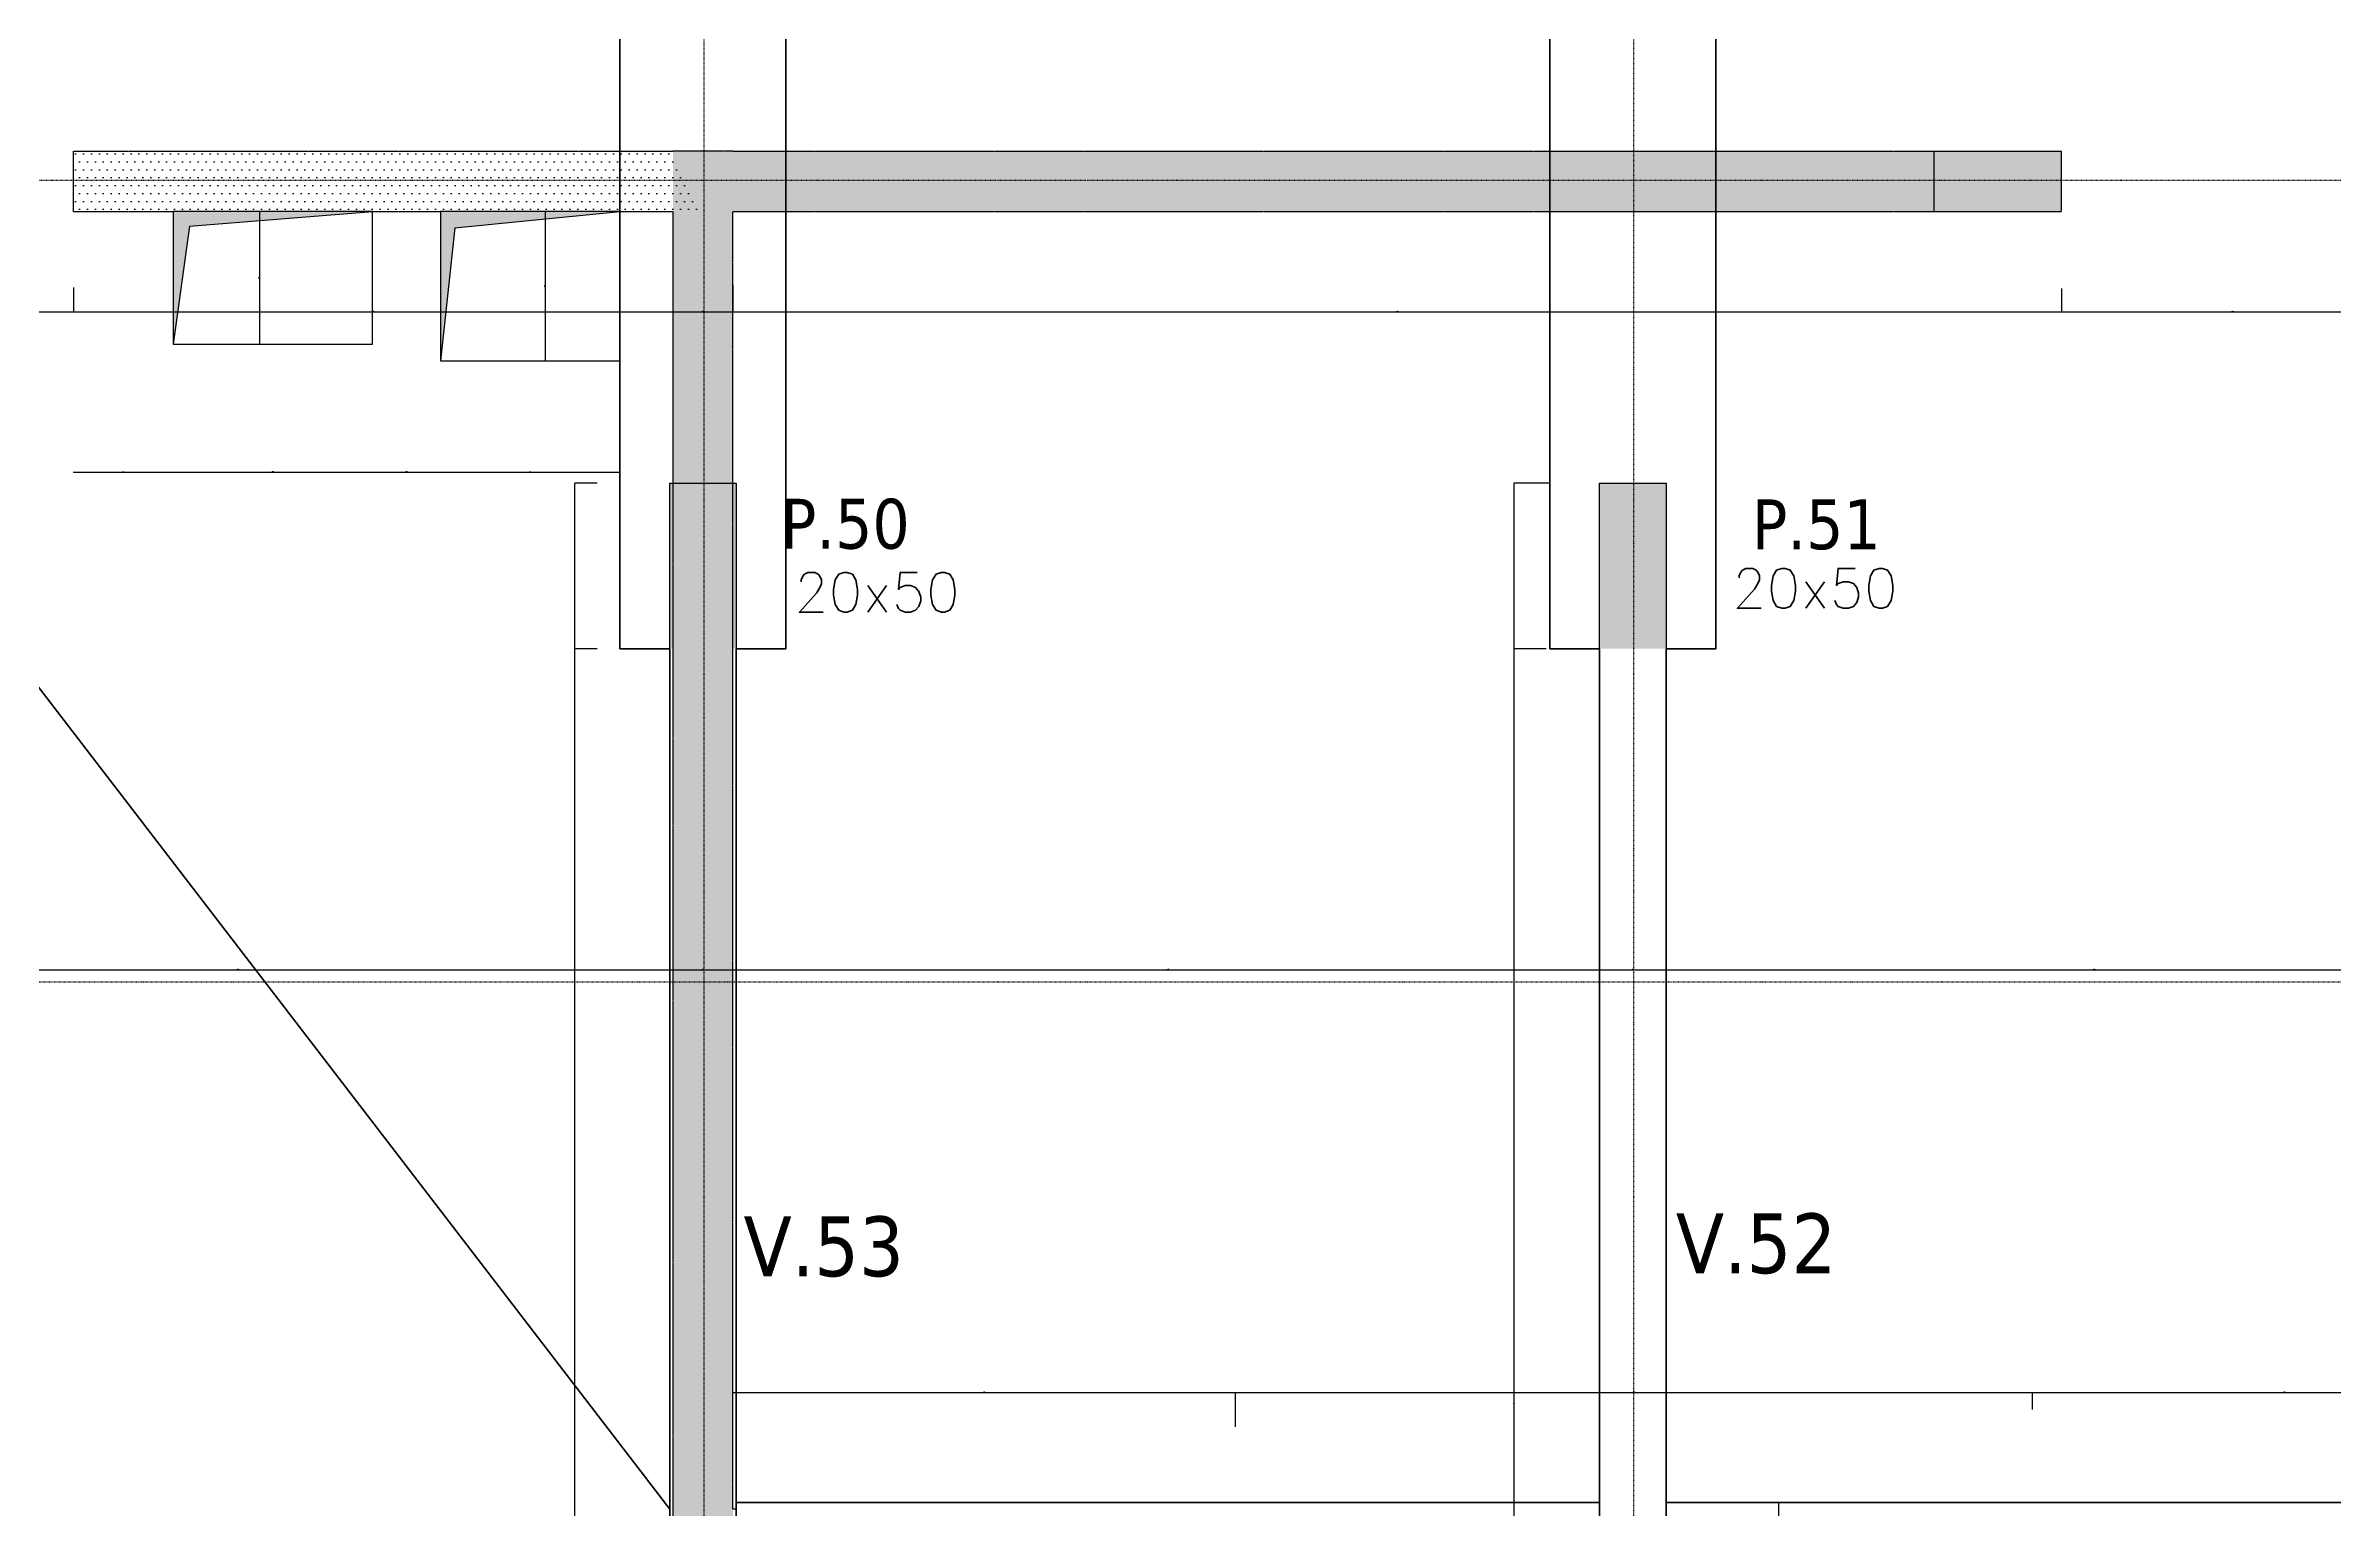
# Model space of a CAD drawing. Extents: x -12912 to 27386, y 1818 to 8189.
# Drawn here: x 3898 to 4587, y 6100 to 6540 of the extents above; entities that cross this region are included whole.
import ezdxf

# ---------------------------------------------------------------- set-up
doc = ezdxf.new("R2010")
doc.units = 0
doc.header["$MEASUREMENT"] = 0
for name, pattern in [('CACHE2', [4.7625, 3.175, -1.5875]), ('GrDotted', [0.4, 0.1, -0.1, 0.1, -0.1]), ('GrFeatureAxis', [0.85, 0.25, -0.2, 0.1, -0.2, 0.1]), ('STRICHPUNKT2_S11', [0.9, 0.7, -0.1, 0, -0.1])]:
    doc.linetypes.add(name, pattern=pattern)
doc.layers.get('0').update_dxf_attribs({"linetype": 'CONTINUOUS'})
doc.layers.get('DEFPOINTS').update_dxf_attribs({"linetype": 'CONTINUOUS'})
for name, color, linetype in [('K_ENT_M_Building_Coffrage PH Sous sol', 7, 'CONTINUOUS'), ('STR_AXES_REPERE', 1, 'CONTINUOUS'), ('STR_COTATION', 1, 'CONTINUOUS'), ('STR_OPENING', 161, 'CONTINUOUS'), ('STR_RESV_DALLE', 11, 'CONTINUOUS'), ('STR_SURCH', 9, 'CACHE2'), ('STR_TXT', 102, 'CONTINUOUS'), ('STR_TXT_V', 102, 'CONTINUOUS')]:
    doc.layers.add(name, color=color, linetype=linetype)
for name, color, linetype, lineweight in [('STR_AXES', 4, 'STRICHPUNKT2_S11', 25), ('STR_dob_dalles', 130, 'CONTINUOUS', 35), ('STR_POUTRES', 102, 'CONTINUOUS', 35), ('STR_VOILES', 6, 'CONTINUOUS', 70)]:
    doc.layers.add(name, color=color, linetype=linetype, lineweight=lineweight)
doc.styles.add('EPAIS', font='TAHOMA.TTF')
doc.styles.add('FIN', font='romans.shx')
doc.styles.add('GrDimensions', font='simplex.shx')
doc.dimstyles.new('GrDimensions', dxfattribs={"dimtxt": 0.09, "dimasz": 0.05, "dimexe": 0.07, "dimexo": 0, "dimgap": 0.05, "dimtad": 1, "dimzin": 0, "dimdsep": 46, "dimtxsty": 'GrDimensions', "dimblk": 'ARCHTICK', "dimblk1": 'ARCHTICK', "dimblk2": 'ARCHTICK', "dimcen": 0.09, "dimadec": 0, "dimazin": 0, "dimtfac": 1, "dimtdec": 4, "dimtmove": 0, "dimatfit": 3, "dimldrblk": 'OPEN30', "dimfxl": 0, "dimtolj": 1, "dimtzin": 0, "dimarcsym": 0})
doc.dimstyles.new('Novo_MALKO', dxfattribs={"dimscale": 1.3, "dimtxt": 0.09, "dimasz": 0.05, "dimexe": 0.07, "dimexo": 0, "dimgap": 0.05, "dimtad": 1, "dimdec": 0, "dimlfac": 100, "dimzin": 0, "dimdsep": 46, "dimtxsty": 'GrDimensions', "dimblk": 'ARCHTICK', "dimcen": 0.09, "dimadec": 0, "dimazin": 0, "dimtfac": 1, "dimtdec": 0, "dimtmove": 0, "dimatfit": 3, "dimldrblk": 'OPEN30', "dimfxl": 0, "dimtolj": 1, "dimtzin": 0, "dimarcsym": 0})
pattern_1 = [(0, (5243.0074, 5883.9378), (1.190625, 2.38125), [0, -2.38125])]

# ---------------------------------------------------------------- blocks, each defined once
blk = doc.blocks.new('_ArchTick')
at = {"color": 0, "linetype": 'ByBlock', "const_width": 0.15}
blk.add_lwpolyline([(-0.5, -0.5), (0.5, 0.5)], dxfattribs=at)
blk = doc.blocks.new('*D136')
at = {"layer": 'DEFPOINTS', "color": 0, "linetype": 'Continuous'}
for p in [(3826.01, 6262.16), (4086.01, 6262.16), (4086.01, 6262.16)]:
    blk.add_point(p, dxfattribs=at)
at = {"layer": 'STR_COTATION', "color": 0, "linetype": 'Continuous', "lineweight": -2}
for p, q in [((3826.01, 6262.16), (3826.01, 6262.25)), ((3826.01, 6262.16), (4086.01, 6262.16)), ((4086.01, 6262.16), (4086.01, 6262.25))]:
    blk.add_line(p, q, dxfattribs=at)
at = {"layer": 'STR_COTATION', "color": 0, "linetype": 'Continuous', "lineweight": -2, "xscale": 0.065, "yscale": 0.065, "zscale": 0.065, "rotation": 180}
blk.add_blockref('_ArchTick', (3826.01, 6262.16), dxfattribs=at)
at = {"layer": 'STR_COTATION', "color": 0, "linetype": 'Continuous', "lineweight": -2, "xscale": 0.065, "yscale": 0.065, "zscale": 0.065}
blk.add_blockref('_ArchTick', (4086.01, 6262.16), dxfattribs=at)
at = {"layer": 'STR_COTATION', "color": 0, "linetype": 'Continuous', "lineweight": -3, "insert": (3956.01, 6262.28), "char_height": 0.117, "attachment_point": 5, "style": 'GrDimensions'}
blk.add_mtext('\\A1;260.00', dxfattribs=at)
blk = doc.blocks.new('_Open30')
at = {"color": 0, "linetype": 'ByBlock', "lineweight": -2}
for p, q in [((-1, 0), (0, 0)), ((0, 0), (-1, 0)), ((0, 0), (-1, 0))]:
    blk.add_line(p, q, dxfattribs=at)
blk = doc.blocks.new('*D137')
at = {"layer": 'DEFPOINTS', "color": 0, "linetype": 'Continuous'}
for p in [(4086.01, 6262.16), (4106.01, 6262.16), (4106.01, 6262.16)]:
    blk.add_point(p, dxfattribs=at)
at = {"layer": 'STR_COTATION', "color": 0, "linetype": 'Continuous', "lineweight": -2}
for p, q in [((4086.01, 6262.16), (4086.01, 6262.25)), ((4086.01, 6262.16), (4106.01, 6262.16)), ((4106.01, 6262.16), (4106.01, 6262.25))]:
    blk.add_line(p, q, dxfattribs=at)
at = {"layer": 'STR_COTATION', "color": 0, "linetype": 'Continuous', "lineweight": -2, "xscale": 0.065, "yscale": 0.065, "zscale": 0.065, "rotation": 180}
blk.add_blockref('_ArchTick', (4086.01, 6262.16), dxfattribs=at)
at = {"layer": 'STR_COTATION', "color": 0, "linetype": 'Continuous', "lineweight": -2, "xscale": 0.065, "yscale": 0.065, "zscale": 0.065}
blk.add_blockref('_ArchTick', (4106.01, 6262.16), dxfattribs=at)
at = {"layer": 'STR_COTATION', "color": 0, "linetype": 'Continuous', "lineweight": -3, "insert": (4096.01, 6262.28), "char_height": 0.117, "attachment_point": 5, "style": 'GrDimensions'}
blk.add_mtext('\\A1;2000', dxfattribs=at)
blk = doc.blocks.new('*D138')
at = {"layer": 'DEFPOINTS', "color": 0, "linetype": 'Continuous'}
for p in [(4106.01, 6262.16), (4366.01, 6262.16), (4366.01, 6262.16)]:
    blk.add_point(p, dxfattribs=at)
at = {"layer": 'STR_COTATION', "color": 0, "linetype": 'Continuous', "lineweight": -2}
for p, q in [((4106.01, 6262.16), (4106.01, 6262.25)), ((4106.01, 6262.16), (4366.01, 6262.16)), ((4366.01, 6262.16), (4366.01, 6262.25))]:
    blk.add_line(p, q, dxfattribs=at)
at = {"layer": 'STR_COTATION', "color": 0, "linetype": 'Continuous', "lineweight": -2, "xscale": 0.065, "yscale": 0.065, "zscale": 0.065, "rotation": 180}
blk.add_blockref('_ArchTick', (4106.01, 6262.16), dxfattribs=at)
at = {"layer": 'STR_COTATION', "color": 0, "linetype": 'Continuous', "lineweight": -2, "xscale": 0.065, "yscale": 0.065, "zscale": 0.065}
blk.add_blockref('_ArchTick', (4366.01, 6262.16), dxfattribs=at)
at = {"layer": 'STR_COTATION', "color": 0, "linetype": 'Continuous', "lineweight": -3, "insert": (4236.01, 6262.28), "char_height": 0.117, "attachment_point": 5, "style": 'GrDimensions'}
blk.add_mtext('\\A1;260.00', dxfattribs=at)
blk = doc.blocks.new('*D139')
at = {"layer": 'DEFPOINTS', "color": 0, "linetype": 'Continuous'}
for p in [(4366.01, 6262.16), (4386.01, 6262.16), (4386.01, 6262.16)]:
    blk.add_point(p, dxfattribs=at)
at = {"layer": 'STR_COTATION', "color": 0, "linetype": 'Continuous', "lineweight": -2}
for p, q in [((4366.01, 6262.16), (4366.01, 6262.25)), ((4366.01, 6262.16), (4386.01, 6262.16)), ((4386.01, 6262.16), (4386.01, 6262.25))]:
    blk.add_line(p, q, dxfattribs=at)
at = {"layer": 'STR_COTATION', "color": 0, "linetype": 'Continuous', "lineweight": -2, "xscale": 0.065, "yscale": 0.065, "zscale": 0.065, "rotation": 180}
blk.add_blockref('_ArchTick', (4366.01, 6262.16), dxfattribs=at)
at = {"layer": 'STR_COTATION', "color": 0, "linetype": 'Continuous', "lineweight": -2, "xscale": 0.065, "yscale": 0.065, "zscale": 0.065}
blk.add_blockref('_ArchTick', (4386.01, 6262.16), dxfattribs=at)
at = {"layer": 'STR_COTATION', "color": 0, "linetype": 'Continuous', "lineweight": -3, "insert": (4376.01, 6262.28), "char_height": 0.117, "attachment_point": 5, "style": 'GrDimensions'}
blk.add_mtext('\\A1;2000', dxfattribs=at)
blk = doc.blocks.new('*D140')
at = {"layer": 'DEFPOINTS', "color": 0, "linetype": 'Continuous'}
for p in [(4386.01, 6262.16), (4644.01, 6262.16), (4644.01, 6262.16)]:
    blk.add_point(p, dxfattribs=at)
at = {"layer": 'STR_COTATION', "color": 0, "linetype": 'Continuous', "lineweight": -2}
for p, q in [((4386.01, 6262.16), (4386.01, 6262.25)), ((4386.01, 6262.16), (4644.01, 6262.16)), ((4644.01, 6262.16), (4644.01, 6262.25))]:
    blk.add_line(p, q, dxfattribs=at)
at = {"layer": 'STR_COTATION', "color": 0, "linetype": 'Continuous', "lineweight": -2, "xscale": 0.065, "yscale": 0.065, "zscale": 0.065, "rotation": 180}
blk.add_blockref('_ArchTick', (4386.01, 6262.16), dxfattribs=at)
at = {"layer": 'STR_COTATION', "color": 0, "linetype": 'Continuous', "lineweight": -2, "xscale": 0.065, "yscale": 0.065, "zscale": 0.065}
blk.add_blockref('_ArchTick', (4644.01, 6262.16), dxfattribs=at)
at = {"layer": 'STR_COTATION', "color": 0, "linetype": 'Continuous', "lineweight": -3, "insert": (4515.01, 6262.28), "char_height": 0.117, "attachment_point": 5, "style": 'GrDimensions'}
blk.add_mtext('\\A1;258.00', dxfattribs=at)
blk = doc.blocks.new('*D207')
at = {"layer": 'DEFPOINTS', "color": 0, "linetype": 'Continuous'}
for p in [(3906.49, 6467.61), (3803.49, 6463.4), (3906.49, 6460.28)]:
    blk.add_point(p, dxfattribs=at)
at = {"layer": 'STR_COTATION', "color": 0, "linetype": 'Continuous', "lineweight": -2}
for p, q in [((3906.49, 6467.61), (3906.49, 6460.19)), ((3803.49, 6463.4), (3803.49, 6460.19)), ((3803.49, 6460.28), (3906.49, 6460.28))]:
    blk.add_line(p, q, dxfattribs=at)
at = {"layer": 'STR_COTATION', "color": 0, "linetype": 'Continuous', "lineweight": -2, "xscale": 0.065, "yscale": 0.065, "zscale": 0.065, "rotation": 180}
blk.add_blockref('_ArchTick', (3803.49, 6460.28), dxfattribs=at)
at = {"layer": 'STR_COTATION', "color": 0, "linetype": 'Continuous', "lineweight": -2, "xscale": 0.065, "yscale": 0.065, "zscale": 0.065}
blk.add_blockref('_ArchTick', (3906.49, 6460.28), dxfattribs=at)
at = {"layer": 'STR_COTATION', "color": 0, "linetype": 'Continuous', "lineweight": -3, "insert": (3854.99, 6460.4), "char_height": 0.117, "attachment_point": 5, "style": 'GrDimensions'}
blk.add_mtext('\\A1;103.00', dxfattribs=at)
blk = doc.blocks.new('*D208')
at = {"layer": 'DEFPOINTS', "color": 0, "linetype": 'Continuous'}
for p in [(3906.49, 6467.61), (4086.96, 6466.05), (4086.96, 6460.28)]:
    blk.add_point(p, dxfattribs=at)
at = {"layer": 'STR_COTATION', "color": 0, "linetype": 'Continuous', "lineweight": -2}
for p, q in [((3906.49, 6467.61), (3906.49, 6460.19)), ((4086.96, 6466.05), (4086.96, 6460.19)), ((3906.49, 6460.28), (4086.96, 6460.28))]:
    blk.add_line(p, q, dxfattribs=at)
at = {"layer": 'STR_COTATION', "color": 0, "linetype": 'Continuous', "lineweight": -2, "xscale": 0.065, "yscale": 0.065, "zscale": 0.065, "rotation": 180}
blk.add_blockref('_ArchTick', (3906.49, 6460.28), dxfattribs=at)
at = {"layer": 'STR_COTATION', "color": 0, "linetype": 'Continuous', "lineweight": -2, "xscale": 0.065, "yscale": 0.065, "zscale": 0.065}
blk.add_blockref('_ArchTick', (4086.96, 6460.28), dxfattribs=at)
at = {"layer": 'STR_COTATION', "color": 0, "linetype": 'Continuous', "lineweight": -3, "insert": (3996.73, 6460.4), "char_height": 0.117, "attachment_point": 5, "style": 'GrDimensions'}
blk.add_mtext('\\A1;180.47', dxfattribs=at)
blk = doc.blocks.new('*D209')
at = {"layer": 'DEFPOINTS', "color": 0, "linetype": 'Continuous'}
for p in [(4086.96, 6466.05), (4105.06, 6468.41), (4105.06, 6460.28)]:
    blk.add_point(p, dxfattribs=at)
at = {"layer": 'STR_COTATION', "color": 0, "linetype": 'Continuous', "lineweight": -2}
for p, q in [((4086.96, 6466.05), (4086.96, 6460.19)), ((4105.06, 6468.41), (4105.06, 6460.19)), ((4086.96, 6460.28), (4105.06, 6460.28))]:
    blk.add_line(p, q, dxfattribs=at)
at = {"layer": 'STR_COTATION', "color": 0, "linetype": 'Continuous', "lineweight": -2, "xscale": 0.065, "yscale": 0.065, "zscale": 0.065, "rotation": 180}
blk.add_blockref('_ArchTick', (4086.96, 6460.28), dxfattribs=at)
at = {"layer": 'STR_COTATION', "color": 0, "linetype": 'Continuous', "lineweight": -2, "xscale": 0.065, "yscale": 0.065, "zscale": 0.065}
blk.add_blockref('_ArchTick', (4105.06, 6460.28), dxfattribs=at)
at = {"layer": 'STR_COTATION', "color": 0, "linetype": 'Continuous', "lineweight": -3, "insert": (4096.01, 6460.4), "char_height": 0.117, "attachment_point": 5, "style": 'GrDimensions'}
blk.add_mtext('\\A1;1810', dxfattribs=at)
blk = doc.blocks.new('*D210')
at = {"layer": 'DEFPOINTS', "color": 0, "linetype": 'Continuous'}
for p in [(4105.06, 6468.41), (4505.12, 6467.27), (4505.12, 6460.28)]:
    blk.add_point(p, dxfattribs=at)
at = {"layer": 'STR_COTATION', "color": 0, "linetype": 'Continuous', "lineweight": -2}
for p, q in [((4105.06, 6468.41), (4105.06, 6460.19)), ((4505.12, 6467.27), (4505.12, 6460.19)), ((4105.06, 6460.28), (4505.12, 6460.28))]:
    blk.add_line(p, q, dxfattribs=at)
at = {"layer": 'STR_COTATION', "color": 0, "linetype": 'Continuous', "lineweight": -2, "xscale": 0.065, "yscale": 0.065, "zscale": 0.065, "rotation": 180}
blk.add_blockref('_ArchTick', (4105.06, 6460.28), dxfattribs=at)
at = {"layer": 'STR_COTATION', "color": 0, "linetype": 'Continuous', "lineweight": -2, "xscale": 0.065, "yscale": 0.065, "zscale": 0.065}
blk.add_blockref('_ArchTick', (4505.12, 6460.28), dxfattribs=at)
at = {"layer": 'STR_COTATION', "color": 0, "linetype": 'Continuous', "lineweight": -3, "insert": (4305.09, 6460.4), "char_height": 0.117, "attachment_point": 5, "style": 'GrDimensions'}
blk.add_mtext('\\A1;400.06', dxfattribs=at)
blk = doc.blocks.new('*D211')
at = {"layer": 'DEFPOINTS', "color": 0, "linetype": 'Continuous'}
for p in [(4505.12, 6467.27), (4608.12, 6464.58), (4608.12, 6460.28)]:
    blk.add_point(p, dxfattribs=at)
at = {"layer": 'STR_COTATION', "color": 0, "linetype": 'Continuous', "lineweight": -2}
for p, q in [((4505.12, 6467.27), (4505.12, 6460.19)), ((4608.12, 6464.58), (4608.12, 6460.19)), ((4505.12, 6460.28), (4608.12, 6460.28))]:
    blk.add_line(p, q, dxfattribs=at)
at = {"layer": 'STR_COTATION', "color": 0, "linetype": 'Continuous', "lineweight": -2, "xscale": 0.065, "yscale": 0.065, "zscale": 0.065, "rotation": 180}
blk.add_blockref('_ArchTick', (4505.12, 6460.28), dxfattribs=at)
at = {"layer": 'STR_COTATION', "color": 0, "linetype": 'Continuous', "lineweight": -2, "xscale": 0.065, "yscale": 0.065, "zscale": 0.065}
blk.add_blockref('_ArchTick', (4608.12, 6460.28), dxfattribs=at)
at = {"layer": 'STR_COTATION', "color": 0, "linetype": 'Continuous', "lineweight": -3, "insert": (4556.62, 6460.4), "char_height": 0.117, "attachment_point": 5, "style": 'GrDimensions'}
blk.add_mtext('\\A1;103.00', dxfattribs=at)
blk = doc.blocks.new('*D256')
at = {"layer": 'DEFPOINTS', "color": 0, "linetype": 'Continuous'}
for p in [(4256.37, 6134.82), (4105.06, 6120.31), (4256.37, 6124.55)]:
    blk.add_point(p, dxfattribs=at)
at = {"layer": 'STR_COTATION', "color": 0, "linetype": 'Continuous', "lineweight": -2}
for p, q in [((4105.06, 6120.31), (4105.06, 6134.91)), ((4105.06, 6134.82), (4256.37, 6134.82)), ((4256.37, 6124.55), (4256.37, 6134.91))]:
    blk.add_line(p, q, dxfattribs=at)
at = {"layer": 'STR_COTATION', "color": 0, "linetype": 'Continuous', "lineweight": -2, "xscale": 0.065, "yscale": 0.065, "zscale": 0.065, "rotation": 180}
blk.add_blockref('_ArchTick', (4105.06, 6134.82), dxfattribs=at)
at = {"layer": 'STR_COTATION', "color": 0, "linetype": 'Continuous', "lineweight": -2, "xscale": 0.065, "yscale": 0.065, "zscale": 0.065}
blk.add_blockref('_ArchTick', (4256.37, 6134.82), dxfattribs=at)
at = {"layer": 'STR_COTATION', "color": 0, "linetype": 'Continuous', "lineweight": -3, "insert": (4180.71, 6134.95), "char_height": 0.117, "attachment_point": 5, "style": 'GrDimensions'}
blk.add_mtext('\\A1;151.31', dxfattribs=at)
blk = doc.blocks.new('*D257')
at = {"layer": 'DEFPOINTS', "color": 0, "linetype": 'Continuous'}
for p in [(4496.37, 6134.82), (4496.37, 6129.71), (4256.37, 6124.55)]:
    blk.add_point(p, dxfattribs=at)
at = {"layer": 'STR_COTATION', "color": 0, "linetype": 'Continuous', "lineweight": -2}
for p, q in [((4256.37, 6124.55), (4256.37, 6134.91)), ((4256.37, 6134.82), (4496.37, 6134.82)), ((4496.37, 6129.71), (4496.37, 6134.91))]:
    blk.add_line(p, q, dxfattribs=at)
at = {"layer": 'STR_COTATION', "color": 0, "linetype": 'Continuous', "lineweight": -2, "xscale": 0.065, "yscale": 0.065, "zscale": 0.065, "rotation": 180}
blk.add_blockref('_ArchTick', (4256.37, 6134.82), dxfattribs=at)
at = {"layer": 'STR_COTATION', "color": 0, "linetype": 'Continuous', "lineweight": -2, "xscale": 0.065, "yscale": 0.065, "zscale": 0.065}
blk.add_blockref('_ArchTick', (4496.37, 6134.82), dxfattribs=at)
at = {"layer": 'STR_COTATION', "color": 0, "linetype": 'Continuous', "lineweight": -3, "insert": (4376.37, 6134.95), "char_height": 0.117, "attachment_point": 5, "style": 'GrDimensions'}
blk.add_mtext('\\A1;240.00', dxfattribs=at)
blk = doc.blocks.new('*D258')
at = {"layer": 'DEFPOINTS', "color": 0, "linetype": 'Continuous'}
for p in [(4648.01, 6134.82), (4496.37, 6129.71), (4648.01, 6125.56)]:
    blk.add_point(p, dxfattribs=at)
at = {"layer": 'STR_COTATION', "color": 0, "linetype": 'Continuous', "lineweight": -2}
for p, q in [((4496.37, 6129.71), (4496.37, 6134.91)), ((4496.37, 6134.82), (4648.01, 6134.82)), ((4648.01, 6125.56), (4648.01, 6134.91))]:
    blk.add_line(p, q, dxfattribs=at)
at = {"layer": 'STR_COTATION', "color": 0, "linetype": 'Continuous', "lineweight": -2, "xscale": 0.065, "yscale": 0.065, "zscale": 0.065, "rotation": 180}
blk.add_blockref('_ArchTick', (4496.37, 6134.82), dxfattribs=at)
at = {"layer": 'STR_COTATION', "color": 0, "linetype": 'Continuous', "lineweight": -2, "xscale": 0.065, "yscale": 0.065, "zscale": 0.065}
blk.add_blockref('_ArchTick', (4648.01, 6134.82), dxfattribs=at)
at = {"layer": 'STR_COTATION', "color": 0, "linetype": 'Continuous', "lineweight": -3, "insert": (4572.19, 6134.95), "char_height": 0.117, "attachment_point": 5, "style": 'GrDimensions'}
blk.add_mtext('\\A1;151.65', dxfattribs=at)
blk = doc.blocks.new('*D355')
at = {"layer": 'DEFPOINTS', "color": 0, "linetype": 'Continuous'}
for p in [(4057.48, 6358.81), (4064.19, 6358.81), (4068.9, 5903.92)]:
    blk.add_point(p, dxfattribs=at)
at = {"layer": 'STR_COTATION', "color": 0, "linetype": 'Continuous', "lineweight": -2}
for p, q in [((4064.19, 6358.81), (4057.39, 6358.81)), ((4057.48, 5903.92), (4057.48, 6358.81)), ((4068.9, 5903.92), (4057.39, 5903.92))]:
    blk.add_line(p, q, dxfattribs=at)
at = {"layer": 'STR_COTATION', "color": 0, "linetype": 'Continuous', "lineweight": -2, "xscale": 0.065, "yscale": 0.065, "zscale": 0.065}
for p, rotation in [((4057.48, 6358.81), 90), ((4057.48, 5903.92), 270)]:
    blk.add_blockref('_ArchTick', p, dxfattribs=dict(at, rotation=rotation))
at = {"layer": 'STR_COTATION', "color": 0, "linetype": 'Continuous', "lineweight": -3, "insert": (4057.36, 6131.36), "char_height": 0.117, "attachment_point": 5, "rotation": 90, "style": 'GrDimensions'}
blk.add_mtext('\\A1;454.89', dxfattribs=at)
blk = doc.blocks.new('*D356')
at = {"layer": 'DEFPOINTS', "color": 0, "linetype": 'Continuous'}
for p in [(4057.48, 6408.66), (4064.19, 6408.66), (4064.19, 6358.81)]:
    blk.add_point(p, dxfattribs=at)
at = {"layer": 'STR_COTATION', "color": 0, "linetype": 'Continuous', "lineweight": -2}
for p, q in [((4064.19, 6408.66), (4057.39, 6408.66)), ((4057.48, 6358.81), (4057.48, 6408.66)), ((4064.19, 6358.81), (4057.39, 6358.81))]:
    blk.add_line(p, q, dxfattribs=at)
at = {"layer": 'STR_COTATION', "color": 0, "linetype": 'Continuous', "lineweight": -2, "xscale": 0.065, "yscale": 0.065, "zscale": 0.065}
for p, rotation in [((4057.48, 6408.66), 90), ((4057.48, 6358.81), 270)]:
    blk.add_blockref('_ArchTick', p, dxfattribs=dict(at, rotation=rotation))
at = {"layer": 'STR_COTATION', "color": 0, "linetype": 'Continuous', "lineweight": -3, "insert": (4057.36, 6383.73), "char_height": 0.117, "attachment_point": 5, "rotation": 90, "style": 'GrDimensions'}
blk.add_mtext('\\A1;4985', dxfattribs=at)
blk = doc.blocks.new('*D358')
at = {"layer": 'DEFPOINTS', "color": 0, "linetype": 'Continuous'}
for p in [(4340.27, 6358.81), (4349.95, 6358.81), (4344.43, 5903.92)]:
    blk.add_point(p, dxfattribs=at)
at = {"layer": 'STR_COTATION', "color": 0, "linetype": 'Continuous', "lineweight": -2}
for p, q in [((4349.95, 6358.81), (4340.18, 6358.81)), ((4340.27, 5903.92), (4340.27, 6358.81)), ((4344.43, 5903.92), (4340.18, 5903.92))]:
    blk.add_line(p, q, dxfattribs=at)
at = {"layer": 'STR_COTATION', "color": 0, "linetype": 'Continuous', "lineweight": -2, "xscale": 0.065, "yscale": 0.065, "zscale": 0.065}
for p, rotation in [((4340.27, 6358.81), 90), ((4340.27, 5903.92), 270)]:
    blk.add_blockref('_ArchTick', p, dxfattribs=dict(at, rotation=rotation))
at = {"layer": 'STR_COTATION', "color": 0, "linetype": 'Continuous', "lineweight": -3, "insert": (4340.15, 6131.36), "char_height": 0.117, "attachment_point": 5, "rotation": 90, "style": 'GrDimensions'}
blk.add_mtext('\\A1;454.89', dxfattribs=at)
blk = doc.blocks.new('*D359')
at = {"layer": 'DEFPOINTS', "color": 0, "linetype": 'Continuous'}
for p in [(4340.27, 6408.66), (4350.84, 6408.66), (4349.95, 6358.81)]:
    blk.add_point(p, dxfattribs=at)
at = {"layer": 'STR_COTATION', "color": 0, "linetype": 'Continuous', "lineweight": -2}
for p, q in [((4350.84, 6408.66), (4340.18, 6408.66)), ((4340.27, 6358.81), (4340.27, 6408.66)), ((4349.95, 6358.81), (4340.18, 6358.81))]:
    blk.add_line(p, q, dxfattribs=at)
at = {"layer": 'STR_COTATION', "color": 0, "linetype": 'Continuous', "lineweight": -2, "xscale": 0.065, "yscale": 0.065, "zscale": 0.065}
for p, rotation in [((4340.27, 6408.66), 90), ((4340.27, 6358.81), 270)]:
    blk.add_blockref('_ArchTick', p, dxfattribs=dict(at, rotation=rotation))
at = {"layer": 'STR_COTATION', "color": 0, "linetype": 'Continuous', "lineweight": -3, "insert": (4340.15, 6383.73), "char_height": 0.117, "attachment_point": 5, "rotation": 90, "style": 'GrDimensions'}
blk.add_mtext('\\A1;4985', dxfattribs=at)
blk = doc.blocks.new('*D693')
at = {"layer": 'DEFPOINTS', "color": 0, "ltscale": 4.5}
for p in [(3936.49, 6490.54), (3936.49, 6450.54), (3962.48, 6450.54)]:
    blk.add_point(p, dxfattribs=at)
at = {"layer": 'STR_COTATION', "color": 0, "lineweight": -2, "ltscale": 4.5}
for p, q in [((3962.39, 6490.54), (3962.57, 6490.54)), ((3962.48, 6490.54), (3962.48, 6450.54)), ((3962.39, 6450.54), (3962.57, 6450.54))]:
    blk.add_line(p, q, dxfattribs=at)
at = {"layer": 'STR_COTATION', "color": 0, "lineweight": -2, "ltscale": 4.5, "xscale": 0.065, "yscale": 0.065, "zscale": 0.065}
for p, rotation in [((3962.48, 6490.54), 90), ((3962.48, 6450.54), 270)]:
    blk.add_blockref('_ArchTick', p, dxfattribs=dict(at, rotation=rotation))
at = {"layer": 'STR_COTATION', "color": 0, "ltscale": 4.5, "insert": (3962.36, 6470.54), "char_height": 0.117, "attachment_point": 5, "rotation": 90, "style": 'GrDimensions'}
blk.add_mtext('\\A1;4000', dxfattribs=at)
blk = doc.blocks.new('*D694')
at = {"layer": 'DEFPOINTS', "color": 0, "ltscale": 4.5}
for p in [(4016.96, 6490.54), (4016.96, 6445.54), (4048.47, 6445.54)]:
    blk.add_point(p, dxfattribs=at)
at = {"layer": 'STR_COTATION', "color": 0, "lineweight": -2, "ltscale": 4.5}
for p, q in [((4048.38, 6490.54), (4048.56, 6490.54)), ((4048.47, 6490.54), (4048.47, 6445.54)), ((4048.38, 6445.54), (4048.56, 6445.54))]:
    blk.add_line(p, q, dxfattribs=at)
at = {"layer": 'STR_COTATION', "color": 0, "lineweight": -2, "ltscale": 4.5, "xscale": 0.065, "yscale": 0.065, "zscale": 0.065}
for p, rotation in [((4048.47, 6490.54), 90), ((4048.47, 6445.54), 270)]:
    blk.add_blockref('_ArchTick', p, dxfattribs=dict(at, rotation=rotation))
at = {"layer": 'STR_COTATION', "color": 0, "ltscale": 4.5, "insert": (4048.35, 6468.04), "char_height": 0.117, "attachment_point": 5, "rotation": 90, "style": 'GrDimensions'}
blk.add_mtext('\\A1;4500', dxfattribs=at)
blk = doc.blocks.new('*D695')
at = {"layer": 'DEFPOINTS', "color": 0, "ltscale": 4.5}
for p in [(3906.49, 6490.54), (3936.49, 6450.54), (3936.49, 6411.98)]:
    blk.add_point(p, dxfattribs=at)
at = {"layer": 'STR_COTATION', "color": 0, "lineweight": -2, "ltscale": 4.5}
for p, q in [((3906.49, 6412.07), (3906.49, 6411.88)), ((3906.49, 6411.98), (3936.49, 6411.98)), ((3936.49, 6412.07), (3936.49, 6411.88))]:
    blk.add_line(p, q, dxfattribs=at)
at = {"layer": 'STR_COTATION', "color": 0, "lineweight": -2, "ltscale": 4.5, "xscale": 0.065, "yscale": 0.065, "zscale": 0.065, "rotation": 180}
blk.add_blockref('_ArchTick', (3906.49, 6411.98), dxfattribs=at)
at = {"layer": 'STR_COTATION', "color": 0, "lineweight": -2, "ltscale": 4.5, "xscale": 0.065, "yscale": 0.065, "zscale": 0.065}
blk.add_blockref('_ArchTick', (3936.49, 6411.98), dxfattribs=at)
at = {"layer": 'STR_COTATION', "color": 0, "ltscale": 4.5, "insert": (3921.49, 6412.1), "char_height": 0.117, "attachment_point": 5, "style": 'GrDimensions'}
blk.add_mtext('\\A1;3000', dxfattribs=at)
blk = doc.blocks.new('*D696')
at = {"layer": 'DEFPOINTS', "color": 0, "ltscale": 4.5}
for p in [(3936.49, 6450.54), (3996.49, 6450.54), (3996.49, 6411.98)]:
    blk.add_point(p, dxfattribs=at)
at = {"layer": 'STR_COTATION', "color": 0, "lineweight": -2, "ltscale": 4.5}
for p, q in [((3936.49, 6412.07), (3936.49, 6411.88)), ((3936.49, 6411.98), (3996.49, 6411.98)), ((3996.49, 6412.07), (3996.49, 6411.88))]:
    blk.add_line(p, q, dxfattribs=at)
at = {"layer": 'STR_COTATION', "color": 0, "lineweight": -2, "ltscale": 4.5, "xscale": 0.065, "yscale": 0.065, "zscale": 0.065, "rotation": 180}
blk.add_blockref('_ArchTick', (3936.49, 6411.98), dxfattribs=at)
at = {"layer": 'STR_COTATION', "color": 0, "lineweight": -2, "ltscale": 4.5, "xscale": 0.065, "yscale": 0.065, "zscale": 0.065}
blk.add_blockref('_ArchTick', (3996.49, 6411.98), dxfattribs=at)
at = {"layer": 'STR_COTATION', "color": 0, "ltscale": 4.5, "insert": (3966.49, 6412.1), "char_height": 0.117, "attachment_point": 5, "style": 'GrDimensions'}
blk.add_mtext('\\A1;6000', dxfattribs=at)
blk = doc.blocks.new('*D697')
at = {"layer": 'DEFPOINTS', "color": 0, "ltscale": 4.5}
for p in [(3996.49, 6450.54), (4016.96, 6445.54), (4016.96, 6411.98)]:
    blk.add_point(p, dxfattribs=at)
at = {"layer": 'STR_COTATION', "color": 0, "lineweight": -2, "ltscale": 4.5}
for p, q in [((3996.49, 6412.07), (3996.49, 6411.88)), ((3996.49, 6411.98), (4016.96, 6411.98)), ((4016.96, 6412.07), (4016.96, 6411.88))]:
    blk.add_line(p, q, dxfattribs=at)
at = {"layer": 'STR_COTATION', "color": 0, "lineweight": -2, "ltscale": 4.5, "xscale": 0.065, "yscale": 0.065, "zscale": 0.065, "rotation": 180}
blk.add_blockref('_ArchTick', (3996.49, 6411.98), dxfattribs=at)
at = {"layer": 'STR_COTATION', "color": 0, "lineweight": -2, "ltscale": 4.5, "xscale": 0.065, "yscale": 0.065, "zscale": 0.065}
blk.add_blockref('_ArchTick', (4016.96, 6411.98), dxfattribs=at)
at = {"layer": 'STR_COTATION', "color": 0, "ltscale": 4.5, "insert": (4006.73, 6412.1), "char_height": 0.117, "attachment_point": 5, "style": 'GrDimensions'}
blk.add_mtext('\\A1;2047', dxfattribs=at)
blk = doc.blocks.new('*D698')
at = {"layer": 'DEFPOINTS', "color": 0, "ltscale": 4.5}
for p in [(4016.96, 6445.54), (4070.96, 6445.54), (4070.96, 6411.98)]:
    blk.add_point(p, dxfattribs=at)
at = {"layer": 'STR_COTATION', "color": 0, "lineweight": -2, "ltscale": 4.5}
for p, q in [((4016.96, 6412.07), (4016.96, 6411.88)), ((4016.96, 6411.98), (4070.96, 6411.98)), ((4070.96, 6412.07), (4070.96, 6411.88))]:
    blk.add_line(p, q, dxfattribs=at)
at = {"layer": 'STR_COTATION', "color": 0, "lineweight": -2, "ltscale": 4.5, "xscale": 0.065, "yscale": 0.065, "zscale": 0.065, "rotation": 180}
blk.add_blockref('_ArchTick', (4016.96, 6411.98), dxfattribs=at)
at = {"layer": 'STR_COTATION', "color": 0, "lineweight": -2, "ltscale": 4.5, "xscale": 0.065, "yscale": 0.065, "zscale": 0.065}
blk.add_blockref('_ArchTick', (4070.96, 6411.98), dxfattribs=at)
at = {"layer": 'STR_COTATION', "color": 0, "ltscale": 4.5, "insert": (4043.96, 6412.1), "char_height": 0.117, "attachment_point": 5, "style": 'GrDimensions'}
blk.add_mtext('\\A1;5400', dxfattribs=at)
blk = doc.blocks.new('*D781')
at = {"layer": 'DEFPOINTS', "color": 0, "ltscale": 4.5}
for p in [(4405.96, 6101.69), (4420.01, 6101.69), (4405.96, 6083.69)]:
    blk.add_point(p, dxfattribs=at)
at = {"layer": 'STR_COTATION', "color": 0, "lineweight": -2, "ltscale": 4.5}
for p, q in [((4419.92, 6101.69), (4420.1, 6101.69)), ((4420.01, 6083.69), (4420.01, 6101.69)), ((4419.92, 6083.69), (4420.1, 6083.69))]:
    blk.add_line(p, q, dxfattribs=at)
at = {"layer": 'STR_COTATION', "color": 0, "lineweight": -2, "ltscale": 4.5, "xscale": 0.065, "yscale": 0.065, "zscale": 0.065}
for p, rotation in [((4420.01, 6101.69), 90), ((4420.01, 6083.69), 270)]:
    blk.add_blockref('_ArchTick', p, dxfattribs=dict(at, rotation=rotation))
at = {"layer": 'STR_COTATION', "color": 0, "ltscale": 4.5, "insert": (4419.89, 6092.69), "char_height": 0.117, "attachment_point": 5, "rotation": 90, "style": 'GrDimensions'}
blk.add_mtext('\\A1;1800', dxfattribs=at)
blk = doc.blocks.new('*D933')
at = {"layer": 'DEFPOINTS', "color": 0, "ltscale": 4.5}
for p in [(4259.74, 6508.64), (4466.76, 6508.64), (4259.74, 6490.54)]:
    blk.add_point(p, dxfattribs=at)
at = {"layer": 'STR_COTATION', "color": 0, "lineweight": -2, "ltscale": 4.5}
for p, q in [((4466.67, 6508.64), (4466.85, 6508.64)), ((4466.76, 6490.54), (4466.76, 6508.64)), ((4466.67, 6490.54), (4466.85, 6490.54))]:
    blk.add_line(p, q, dxfattribs=at)
at = {"layer": 'STR_COTATION', "color": 0, "lineweight": -2, "ltscale": 4.5, "xscale": 0.065, "yscale": 0.065, "zscale": 0.065}
for p, rotation in [((4466.76, 6508.64), 90), ((4466.76, 6490.54), 270)]:
    blk.add_blockref('_ArchTick', p, dxfattribs=dict(at, rotation=rotation))
at = {"layer": 'STR_COTATION', "color": 0, "ltscale": 4.5, "insert": (4466.63, 6499.59), "char_height": 0.117, "attachment_point": 5, "rotation": 90, "style": 'GrDimensions'}
blk.add_mtext('\\A1;1810', dxfattribs=at)

msp = doc.modelspace()

# ---------------------------------------------------------------- hatches: boundary and pattern name
at = {"layer": 'STR_AXES_REPERE', "linetype": 'Continuous'}
for points in [[(4086.006, 6358.81), (4086.006, 6408.658), (4106.009, 6408.658), (4106.009, 6358.81)], [(4366.006, 6358.81), (4366.006, 6408.658), (4386.009, 6408.658), (4386.009, 6358.81)]]:
    msp.add_hatch(color=256, dxfattribs=at).paths.add_polyline_path(points)
at = {"layer": 'STR_SURCH', "linetype": 'Continuous'}
h = msp.add_hatch(dxfattribs=at)
h.set_pattern_fill('DOTS', color=256, scale=1.5, style=0)
h.set_pattern_definition(pattern_1)
h.paths.add_polyline_path([(4086.959, 6508.637), (3906.494, 6508.637), (3906.494, 6490.539), (4096.007, 6490.539)])
h = msp.add_hatch(dxfattribs=at)
h.set_pattern_fill('DOTS', color=256, scale=1.5, style=0)
h.set_pattern_definition(pattern_1)
h.paths.add_polyline_path([(4505.119, 6508.637), (4086.959, 6508.637), (4096.007, 6490.539), (4505.119, 6490.539)])
h = msp.add_hatch(dxfattribs=at)
h.set_pattern_fill('DOTS', color=256, scale=1.5, style=0)
h.set_pattern_definition(pattern_1)
h.paths.add_polyline_path([(4086.959, 5899.914), (4105.056, 5883.914), (4105.056, 6508.637), (4086.959, 6508.637)])

# ---------------------------------------------------------------- linework, layer by layer
at = {"layer": 'K_ENT_M_Building_Coffrage PH Sous sol', "color": 7, "linetype": 'GrFeatureAxis'}
msp.add_lwpolyline([(-1174.64, 6258.483), (7646.442, 6258.483)], dxfattribs=at)
at = {"layer": 'STR_AXES', "linetype": 'GrFeatureAxis'}
for p, q in [((4096.36, 5622.963), (4096.36, 8022.963)), ((4376.36, 5622.963), (4376.36, 8022.963)), ((-1309.741, 6499.914), (7906.576, 6499.914))]:
    msp.add_line(p, q, dxfattribs=at)
at = {"layer": 'STR_AXES_REPERE', "linetype": 'Continuous'}
for p, q in [((4086.006, 6408.658), (4106.009, 6408.658)), ((4086.006, 6358.81), (4086.006, 6408.658)), ((4106.009, 6408.658), (4106.009, 6358.81)), ((4366.006, 6408.658), (4386.009, 6408.658)), ((4366.006, 6358.81), (4366.006, 6408.658)), ((4386.009, 6408.658), (4386.009, 6358.81))]:
    msp.add_line(p, q, dxfattribs=at)
at = {"layer": 'STR_dob_dalles', "linetype": 'Continuous', "lineweight": 35}
msp.add_line((3770.994, 6509.947), (4086.007, 6099.709), dxfattribs=at)
at = {"layer": 'STR_OPENING', "linetype": 'Continuous'}
msp.add_line((4556.619, 6490.539), (4556.619, 6490.539), dxfattribs=at)
msp.add_line((4556.619, 6490.539), (4556.619, 6490.539), dxfattribs=at)
at = {"layer": 'STR_POUTRES', "linetype": 'Continuous'}
for p, q in [((4071.007, 6358.81), (4071.007, 6958.81)), ((4121.007, 6958.81), (4121.007, 6358.81)), ((4351.007, 6358.81), (4351.007, 6958.81)), ((4401.007, 6958.81), (4401.007, 6358.81)), ((4086.006, 6358.81), (4071.007, 6358.81)), ((4121.007, 6358.81), (4106.009, 6358.81)), ((4366.006, 6358.81), (4351.007, 6358.81)), ((4401.007, 6358.81), (4386.009, 6358.81)), ((4106.009, 6101.685), (4366.006, 6101.685)), ((4386.009, 6101.685), (4644.006, 6101.685))]:
    msp.add_line(p, q, dxfattribs=at)
at = {"layer": 'STR_RESV_DALLE', "linetype": 'Continuous'}
for p, q in [((3936.494, 6490.539), (3936.494, 6450.539)), ((3996.494, 6490.539), (3936.494, 6490.539)), ((3996.494, 6490.539), (3936.494, 6490.539)), ((3936.494, 6490.539), (3936.494, 6450.539)), ((3996.494, 6490.539), (3936.494, 6490.539)), ((3936.494, 6490.539), (3936.494, 6450.539)), ((3941.402, 6486.084), (3936.494, 6450.539)), ((3941.402, 6486.084), (3936.494, 6450.539)), ((3941.402, 6486.084), (3996.494, 6490.539)), ((3941.402, 6486.084), (3996.494, 6490.539)), ((3996.494, 6450.539), (3996.494, 6490.539)), ((3996.494, 6450.539), (3996.494, 6490.539)), ((3996.494, 6450.539), (3996.494, 6490.539)), ((4016.959, 6490.539), (4016.959, 6445.539)), ((4070.959, 6490.539), (4016.959, 6490.539)), ((4070.959, 6490.539), (4016.959, 6490.539)), ((4016.959, 6490.539), (4016.959, 6445.539)), ((4070.959, 6490.539), (4016.959, 6490.539)), ((4016.959, 6490.539), (4016.959, 6445.539)), ((4021.267, 6485.584), (4016.959, 6445.539)), ((4021.267, 6485.584), (4016.959, 6445.539)), ((4021.267, 6485.584), (4070.959, 6490.539)), ((4021.267, 6485.584), (4070.959, 6490.539)), ((4070.959, 6445.539), (4070.959, 6490.539)), ((4070.959, 6445.539), (4070.959, 6490.539)), ((3936.494, 6450.539), (3996.494, 6450.539)), ((3936.494, 6450.539), (3996.494, 6450.539)), ((3936.494, 6450.539), (3996.494, 6450.539)), ((4016.959, 6445.539), (4070.959, 6445.539)), ((4016.959, 6445.539), (4070.959, 6445.539)), ((4016.959, 6445.539), (4070.959, 6445.539))]:
    msp.add_line(p, q, dxfattribs=at)
for points in [[(3936.494, 6450.539), (3941.402, 6486.084), (3936.494, 6490.539)], [(3936.494, 6490.539), (3936.494, 6490.539), (3941.402, 6486.084), (3996.494, 6490.539)], [(3936.494, 6450.539), (3941.402, 6486.084), (3936.494, 6490.539)], [(3936.494, 6490.539), (3936.494, 6490.539), (3941.402, 6486.084), (3996.494, 6490.539)], [(4016.959, 6445.539), (4021.267, 6485.584), (4016.959, 6490.539)], [(4016.959, 6490.539), (4016.959, 6490.539), (4021.267, 6485.584), (4070.959, 6490.539)], [(4016.959, 6445.539), (4021.267, 6485.584), (4016.959, 6490.539)], [(4016.959, 6490.539), (4016.959, 6490.539), (4021.267, 6485.584), (4070.959, 6490.539)]]:
    msp.add_solid(points, dxfattribs=at)
at = {"layer": 'STR_SURCH', "linetype": 'GrDotted'}
for p, q in [((3906.494, 6508.637), (4070.959, 6508.637)), ((4105.056, 6508.637), (4505.119, 6508.637)), ((4086.959, 6490.539), (4086.959, 5899.914)), ((4105.056, 6490.539), (4505.119, 6490.539)), ((4105.056, 6099.685), (4105.056, 6490.539))]:
    msp.add_line(p, q, dxfattribs=at)
at = {"layer": 'STR_SURCH', "linetype": 'GrDotted', "ltscale": 0.25}
for p, q in [((3906.494, 6490.539), (3906.494, 6508.637)), ((4071.007, 6508.637), (4086.959, 6508.637)), ((4105.056, 6508.637), (4086.959, 6508.637)), ((4505.119, 6490.539), (4505.119, 6508.637)), ((4071.007, 6490.539), (4086.959, 6490.539))]:
    msp.add_line(p, q, dxfattribs=at)
at = {"layer": 'STR_SURCH', "linetype": 'GrDotted', "ltscale": 0.5}
for p, q in [((3906.494, 6490.539), (3936.494, 6490.539)), ((3996.494, 6490.539), (4016.959, 6490.539))]:
    msp.add_line(p, q, dxfattribs=at)
at = {"layer": 'STR_SURCH', "linetype": 'GrDotted', "ltscale": 0.023812}
msp.add_line((4106.009, 6099.685), (4105.056, 6099.685), dxfattribs=at)
at = {"layer": 'STR_VOILES', "linetype": 'Continuous'}
for p, q in [((4086.006, 5903.916), (4086.006, 6358.81)), ((4106.009, 6358.81), (4106.009, 5903.916)), ((4366.006, 6083.685), (4366.006, 6358.81)), ((4386.009, 6358.81), (4386.009, 6083.685))]:
    msp.add_line(p, q, dxfattribs=at)

# ---------------------------------------------------------------- texts
at = {"layer": 'STR_TXT', "linetype": 'Continuous', "lineweight": -3, "attachment_point": 1}
for s, insert, char_height, style in [(' P.50', (4113.86, 6403.971), 15, 'EPAIS'), (' P.51', (4406.252, 6403.797), 15, 'EPAIS'), (' 20x50', (4115.29, 6381.815), 12, 'FIN'), ('20x50', (4405.948, 6383.015), 12, 'FIN')]:
    msp.add_mtext(s, dxfattribs=dict(at, insert=insert, char_height=char_height, style=style))
at = {"layer": 'STR_TXT_V', "ltscale": 4.5, "style": 'EPAIS'}
for s, p in [('V.53', (4108.236, 6169.866)), ('V.52', (4388.977, 6170.775))]:
    msp.add_text(s, height=18, dxfattribs=at).set_placement(p)

# ---------------------------------------------------------------- dimensions: what is measured, and where the dimension line sits
at = {"layer": 'STR_COTATION', "ltscale": 4.5}
for base, p1, p2, picture, middle in [((4466.757, 6508.637), (4259.735, 6490.539), (4259.735, 6508.637), '*D933', (4466.634, 6499.588)), ((3962.482, 6450.539), (3936.494, 6490.539), (3936.494, 6450.539), '*D693', (3962.358, 6470.539)), ((4048.472, 6445.539), (4016.959, 6490.539), (4016.959, 6445.539), '*D694', (4048.348, 6468.039)), ((4420.012, 6101.685), (4405.956, 6083.685), (4405.956, 6101.685), '*D781', (4419.889, 6092.685))]:
    dim = msp.add_linear_dim(base=base, p1=p1, p2=p2, angle=90, dimstyle='Novo_MALKO', dxfattribs=at)
    dim.commit()
    dim.dimension.update_dxf_attribs({"geometry": picture, "text_midpoint": middle})
dim = msp.add_linear_dim(base=(3936.494, 6411.975), p1=(3906.494, 6490.539), p2=(3936.494, 6450.539), dimstyle='Novo_MALKO', dxfattribs=at)
dim.commit()
dim.dimension.update_dxf_attribs({"geometry": '*D695', "text_midpoint": (3921.494, 6411.975), "dimtype": 160})
at = {"layer": 'STR_COTATION', "linetype": 'Continuous', "lineweight": -3}
for base, p1, p2, override, picture, middle in [((3906.494, 6460.278), (3803.494, 6463.4), (3906.494, 6467.613), {"dimscale": 1.3, "dimtmove": 1}, '*D207', (3854.994, 6460.402)), ((4086.95864, 6460.27847), (3906.49361, 6467.61256), (4086.95864, 6466.04892), {"dimscale": 1.3, "dimtmove": 1}, '*D208', (3996.72612, 6460.40197)), ((4105.056, 6460.278), (4086.959, 6466.049), (4105.056, 6468.409), {"dimscale": 1.3, "dimdec": 0, "dimlfac": 100, "dimzin": 0, "dimtmove": 1}, '*D209', (4096.007, 6460.402)), ((4505.119, 6460.278), (4105.056, 6468.409), (4505.119, 6467.272), {"dimscale": 1.3, "dimtmove": 1}, '*D210', (4305.088, 6460.402)), ((4608.119, 6460.278), (4505.119, 6467.272), (4608.119, 6464.579), {"dimscale": 1.3, "dimtmove": 1}, '*D211', (4556.619, 6460.402)), ((4086.006, 6262.156), (3826.009, 6262.156), (4086.006, 6262.156), {"dimscale": 1.3, "dimtmove": 1}, '*D136', (3956.007, 6262.28)), ((4106.009, 6262.156), (4086.006, 6262.156), (4106.009, 6262.156), {"dimscale": 1.3, "dimdec": 0, "dimlfac": 100, "dimzin": 0, "dimtmove": 1}, '*D137', (4096.007, 6262.28)), ((4366.006, 6262.156), (4106.009, 6262.156), (4366.006, 6262.156), {"dimscale": 1.3, "dimtmove": 1}, '*D138', (4236.007, 6262.28)), ((4386.009, 6262.156), (4366.006, 6262.156), (4386.009, 6262.156), {"dimscale": 1.3, "dimdec": 0, "dimlfac": 100, "dimzin": 0, "dimtmove": 1}, '*D139', (4376.007, 6262.28)), ((4644.006, 6262.156), (4386.009, 6262.156), (4644.006, 6262.156), {"dimscale": 1.3, "dimtmove": 1}, '*D140', (4515.007, 6262.28)), ((4256.365, 6134.822), (4105.056, 6120.314), (4256.365, 6124.552), {"dimscale": 1.3}, '*D256', (4180.711, 6134.946)), ((4496.365, 6134.822), (4256.365, 6124.552), (4496.365, 6129.714), {"dimscale": 1.3, "dimtmove": 1}, '*D257', (4376.365, 6134.946)), ((4648.013, 6134.822), (4496.365, 6129.714), (4648.013, 6125.558), {"dimscale": 1.3, "dimtmove": 1}, '*D258', (4572.189, 6134.946))]:
    dim = msp.add_linear_dim(base=base, p1=p1, p2=p2, dimstyle='GrDimensions', override=override, dxfattribs=at)
    dim.commit()
    dim.dimension.update_dxf_attribs({"geometry": picture, "text_midpoint": middle})
at = {"layer": 'STR_COTATION', "ltscale": 4.5}
for base, p1, p2, picture, middle in [((3996.494, 6411.975), (3936.494, 6450.539), (3996.494, 6450.539), '*D696', (3966.494, 6412.099)), ((4070.959, 6411.975), (4016.959, 6445.539), (4070.959, 6445.539), '*D698', (4043.959, 6412.099))]:
    dim = msp.add_linear_dim(base=base, p1=p1, p2=p2, dimstyle='Novo_MALKO', override={"dimtmove": 1}, dxfattribs=at)
    dim.commit()
    dim.dimension.update_dxf_attribs({"geometry": picture, "text_midpoint": middle})
dim = msp.add_linear_dim(base=(4016.95864, 6411.97503), p1=(3996.4936, 6450.53901), p2=(4016.95864, 6445.53901), dimstyle='Novo_MALKO', override={"dimtmove": 1}, dxfattribs=at)
dim.commit()
dim.dimension.update_dxf_attribs({"geometry": '*D697', "text_midpoint": (4006.72612, 6411.97503), "dimtype": 160})
at = {"layer": 'STR_COTATION', "linetype": 'Continuous', "lineweight": -3}
for base, p1, p2, override, picture, middle in [((4057.483, 6408.658), (4064.186, 6358.81), (4064.186, 6408.658), {"dimscale": 1.3, "dimdec": 0, "dimlfac": 100, "dimzin": 0, "dimtmove": 1}, '*D356', (4057.36, 6383.734)), ((4340.271, 6408.658), (4349.949, 6358.81), (4350.836, 6408.658), {"dimscale": 1.3, "dimdec": 0, "dimlfac": 100, "dimzin": 0, "dimtmove": 1}, '*D359', (4340.147, 6383.734)), ((4057.483, 6358.81), (4068.898, 5903.916), (4064.186, 6358.81), {"dimscale": 1.3, "dimtmove": 1}, '*D355', (4057.36, 6131.363)), ((4340.271, 6358.81), (4344.433, 5903.916), (4349.949, 6358.81), {"dimscale": 1.3, "dimtmove": 1}, '*D358', (4340.147, 6131.363))]:
    dim = msp.add_linear_dim(base=base, p1=p1, p2=p2, angle=90, dimstyle='GrDimensions', override=override, dxfattribs=at)
    dim.commit()
    dim.dimension.update_dxf_attribs({"geometry": picture, "text_midpoint": middle})

doc.saveas('drawing.dxf')
